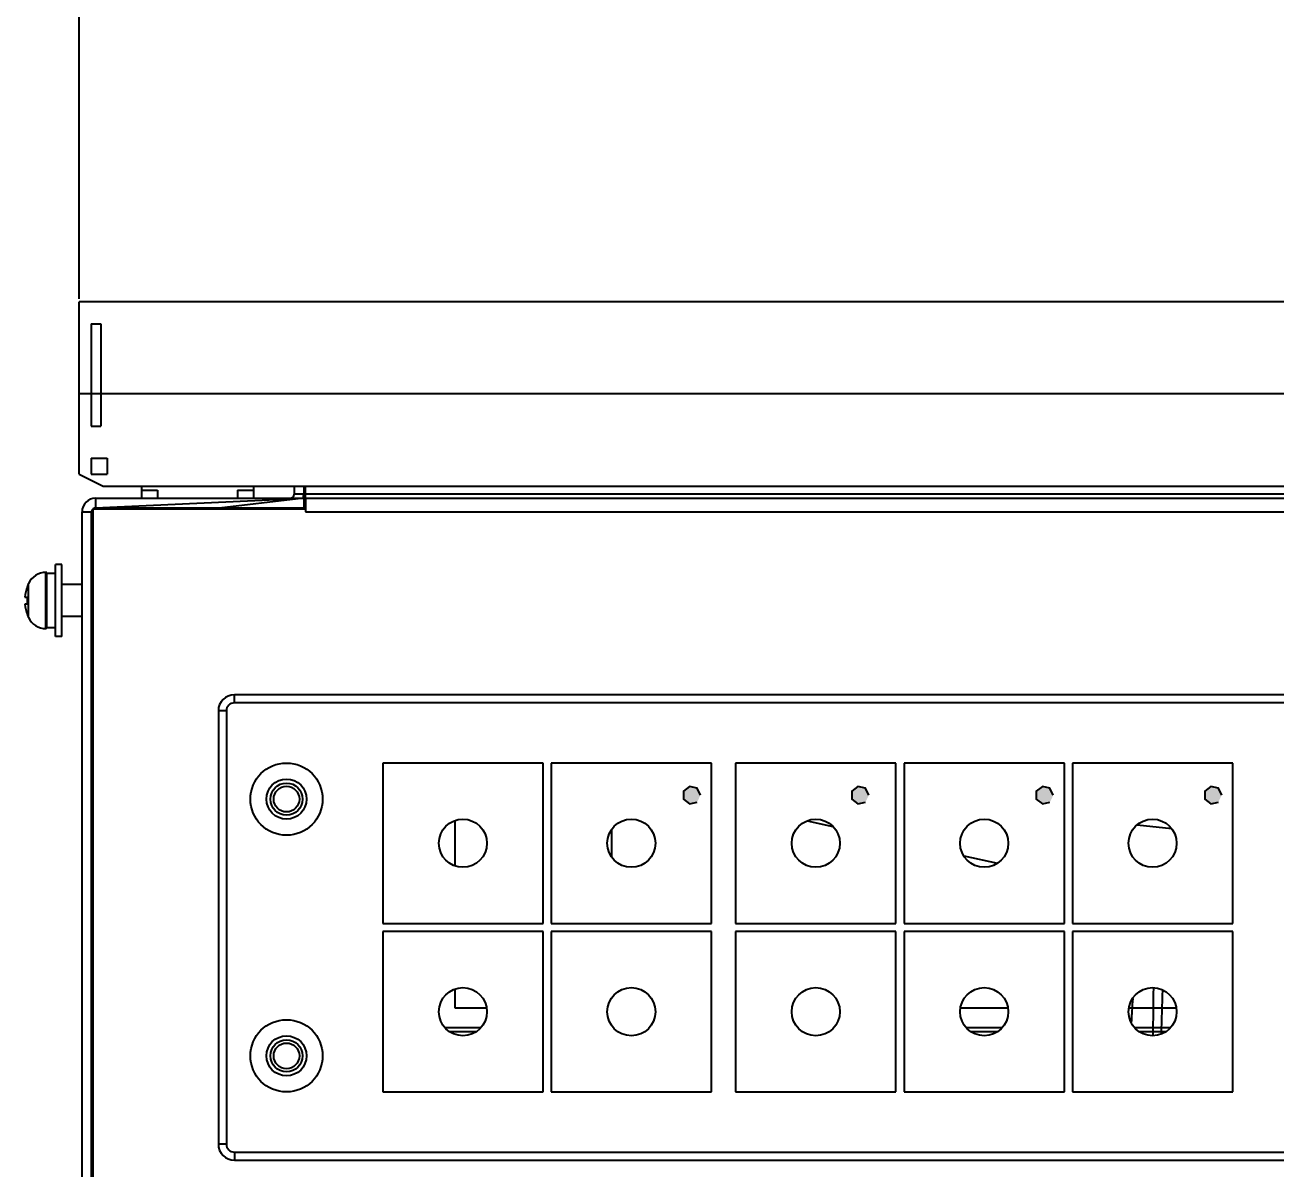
# Model space of a CAD drawing. Header units: millimetres. Extents: x 2423 to 7028, y 909 to 2460.
# Drawn here: x 5154.3 to 5310.2, y 2093 to 2235.6 of the extents above; entities that cross this region are included whole.
import ezdxf

# ---------------------------------------------------------------- set-up
doc = ezdxf.new("R2010")
doc.units = ezdxf.units.MM
doc.layers.add('DIM', color=2, linetype='Continuous')
doc.styles.get("Standard").update_dxf_attribs({"font": ''})
doc.styles.get('Standard').set_extended_font_data('SimSun')
doc.dimstyles.get("Standard").update_dxf_attribs({"dimscale": 6, "dimtxt": 5, "dimasz": 3, "dimexe": 0.18, "dimexo": 0.0625, "dimgap": 0.8, "dimtad": 1, "dimtoh": 1, "dimdec": 1, "dimzin": 0, "dimdsep": 46, "dimtxsty": 'Standard', "dimcen": 0.09, "dimclrd": 256, "dimclre": 256, "dimclrt": 256, "dimadec": 0, "dimazin": 2, "dimtfac": 1, "dimtdec": 1, "dimtofl": 0, "dimtmove": 0, "dimatfit": 3, "dimfxl": 0, "dimtolj": 1, "dimtzin": 0, "dimarcsym": 0})

# ---------------------------------------------------------------- blocks, each defined once
blk = doc.blocks.new('*D13')
at = {"layer": 'Defpoints', "color": 0}
for p in [(5606.04, 2296.98), (5161.04, 2201.09), (5606.04, 2201.09)]:
    blk.add_point(p, dxfattribs=at)
at = {"layer": 'DIM', "lineweight": -2}
for p, q in [((5161.04, 2201.46), (5161.04, 2298.06)), ((5606.04, 2201.46), (5606.04, 2298.06)), ((5179.04, 2296.98), (5588.04, 2296.98))]:
    blk.add_line(p, q, dxfattribs=at)
at = {"layer": 'DIM'}
for points in [[(5179.04, 2299.98), (5179.04, 2293.98), (5161.04, 2296.98)], [(5588.04, 2299.98), (5588.04, 2293.98), (5606.04, 2296.98)]]:
    blk.add_solid(points, dxfattribs=at)
at = {"layer": 'DIM', "insert": (5383.54, 2316.78), "char_height": 30, "attachment_point": 5}
blk.add_mtext('\\A1;445.0', dxfattribs=at)

msp = doc.modelspace()

# ---------------------------------------------------------------- hatches: boundary and pattern name
for points in [[(5238.51, 2139.59), (5238.09, 2140.46), (5237.15, 2140.68), (5236.39, 2140.07), (5236.39, 2139.1), (5237.15, 2138.5), (5238.09, 2138.71)], [(5259.51, 2139.59), (5259.09, 2140.46), (5258.15, 2140.68), (5257.39, 2140.07), (5257.39, 2139.1), (5258.15, 2138.5), (5259.09, 2138.71)], [(5282.51, 2139.59), (5282.09, 2140.46), (5281.15, 2140.68), (5280.39, 2140.07), (5280.39, 2139.1), (5281.15, 2138.5), (5282.09, 2138.71)], [(5303.51, 2139.59), (5303.09, 2140.46), (5302.15, 2140.68), (5301.39, 2140.07), (5301.39, 2139.1), (5302.15, 2138.5), (5303.09, 2138.71)]]:
    msp.add_hatch(color=256).paths.add_polyline_path(points)

# ---------------------------------------------------------------- linework, layer by layer
for p, q in [((5161.04, 2179.59), (5161.04, 2201.09)), ((5606.04, 2201.09), (5161.04, 2201.09)), ((5162.54, 2198.34), (5162.54, 2185.59)), ((5162.54, 2198.34), (5163.74, 2198.34)), ((5163.74, 2198.34), (5163.74, 2185.59)), ((5606.04, 2189.59), (5161.04, 2189.59)), ((5162.54, 2185.59), (5163.74, 2185.59)), ((5162.54, 2181.59), (5162.54, 2179.59)), ((5162.54, 2181.59), (5164.54, 2181.59)), ((5164.54, 2181.59), (5164.54, 2179.59)), ((5161.04, 2179.59), (5164.04, 2178.09)), ((5162.54, 2179.59), (5164.54, 2179.59)), ((5164.04, 2178.09), (5606.04, 2178.09)), ((5168.79, 2178.09), (5168.79, 2176.59)), ((5168.79, 2177.59), (5168.79, 2176.59)), ((5168.79, 2177.59), (5170.79, 2177.59)), ((5170.79, 2177.59), (5170.79, 2176.59)), ((5180.79, 2177.59), (5180.79, 2176.59)), ((5180.79, 2177.59), (5182.79, 2177.59)), ((5182.79, 2178.09), (5182.79, 2176.59)), ((5182.79, 2177.59), (5182.79, 2176.59)), ((5187.84, 2178.09), (5187.84, 2177.09)), ((5189.04, 2178.09), (5189.04, 2177.09)), ((5189.24, 2176.63), (5189.24, 2178.09)), ((5163.09, 2176.59), (5163.09, 2175.39)), ((5163.09, 2176.59), (5189.04, 2176.59)), ((5163.09, 2175.39), (5189.24, 2176.59)), ((5168.79, 2176.59), (5170.79, 2176.59)), ((5189.04, 2176.59), (5177.77, 2175.29)), ((5180.79, 2176.59), (5182.79, 2176.59)), ((5189.04, 2177.09), (5187.84, 2177.09)), ((5189.24, 2177.09), (5189.04, 2177.09)), ((5189.04, 2176.59), (5189.04, 2175.39)), ((5189.04, 2176.59), (5189.04, 2175.39)), ((5189.04, 2176.59), (5189.24, 2175.29)), ((5189.04, 2176.59), (5189.24, 2176.54)), ((5189.04, 2176.59), (5189.24, 2176.59)), ((5189.04, 2175.39), (5189.24, 2176.59)), ((5594.19, 2177.09), (5189.24, 2177.09)), ((5189.24, 2176.59), (5189.24, 2174.89)), ((5189.24, 2176.59), (5594.19, 2176.59)), ((5161.39, 2013.49), (5161.39, 2174.89)), ((5161.39, 2174.89), (5162.59, 2174.89)), ((5162.79, 2175.29), (5162.59, 2174.89)), ((5162.59, 2013.49), (5162.59, 2174.89)), ((5162.59, 2013.49), (5162.59, 2174.89)), ((5163.09, 2175.39), (5162.79, 2175.29)), ((5162.79, 2013.49), (5162.79, 2175.29)), ((5162.79, 2013.49), (5162.79, 2175.29)), ((5162.79, 2175.29), (5189.24, 2175.29)), ((5189.24, 2175.29), (5162.79, 2175.29)), ((5163.09, 2175.39), (5189.04, 2175.39)), ((5163.09, 2175.39), (5189.04, 2175.39)), ((5189.04, 2175.39), (5177.11, 2175.29)), ((5177.77, 2175.31), (5177.16, 2175.29)), ((5178.44, 2175.36), (5177.77, 2175.31)), ((5189.24, 2174.89), (5594.19, 2174.89)), ((5158.09, 2159.34), (5158.09, 2168.34)), ((5158.89, 2168.34), (5158.09, 2168.34)), ((5158.89, 2159.34), (5158.89, 2168.34)), ((5162.59, 2168.21), (5162.79, 2168.21)), ((5156.89, 2160.34), (5156.89, 2167.34)), ((5156.99, 2167.34), (5156.89, 2167.34)), ((5156.99, 2160.34), (5156.99, 2167.34)), ((5158.09, 2167.23), (5156.99, 2167.23)), ((5154.56, 2165.59), (5154.58, 2165.59)), ((5154.71, 2161.72), (5154.71, 2165.95)), ((5161.39, 2165.84), (5158.89, 2165.84)), ((5154.28, 2164.27), (5154.58, 2164.27)), ((5154.58, 2163.4), (5154.28, 2163.4)), ((5154.58, 2162.09), (5154.56, 2162.09)), ((5158.09, 2160.45), (5156.99, 2160.45)), ((5161.39, 2161.84), (5158.89, 2161.84)), ((5156.99, 2160.34), (5156.89, 2160.34)), ((5158.89, 2159.34), (5158.09, 2159.34)), ((5162.59, 2159.46), (5162.79, 2159.46)), ((5162.59, 2156.71), (5162.79, 2156.71)), ((5180.39, 2151.09), (5180.39, 2152.09)), ((5323.39, 2152.09), (5180.39, 2152.09)), ((5323.39, 2151.09), (5180.39, 2151.09)), ((5178.39, 2150.09), (5178.39, 2096.09)), ((5179.39, 2150.09), (5178.39, 2150.09)), ((5179.39, 2150.09), (5179.39, 2096.09)), ((5162.59, 2147.96), (5162.79, 2147.96)), ((5162.79, 2145.53), (5162.59, 2145.53)), ((5198.89, 2143.59), (5198.89, 2123.59)), ((5218.89, 2143.59), (5198.89, 2143.59)), ((5218.89, 2123.59), (5218.89, 2143.59)), ((5219.89, 2143.59), (5219.89, 2123.59)), ((5239.89, 2143.59), (5219.89, 2143.59)), ((5239.89, 2123.59), (5239.89, 2143.59)), ((5242.89, 2143.59), (5242.89, 2123.59)), ((5262.89, 2143.59), (5242.89, 2143.59)), ((5262.89, 2123.59), (5262.89, 2143.59)), ((5263.89, 2143.59), (5263.89, 2123.59)), ((5283.89, 2143.59), (5263.89, 2143.59)), ((5283.89, 2123.59), (5283.89, 2143.59)), ((5284.89, 2143.59), (5284.89, 2123.59)), ((5304.89, 2143.59), (5284.89, 2143.59)), ((5304.89, 2123.59), (5304.89, 2143.59)), ((5207.89, 2136.4), (5207.89, 2130.77)), ((5251.83, 2136.37), (5255, 2135.67)), ((5297.27, 2135.4), (5292.97, 2135.86)), ((5227.45, 2131.86), (5227.45, 2135.31)), ((5271.36, 2132.03), (5275.53, 2131.1)), ((5198.89, 2123.59), (5218.89, 2123.59)), ((5219.89, 2123.59), (5239.89, 2123.59)), ((5242.89, 2123.59), (5262.89, 2123.59)), ((5263.89, 2123.59), (5283.89, 2123.59)), ((5284.89, 2123.59), (5304.89, 2123.59)), ((5198.89, 2122.59), (5198.89, 2102.59)), ((5218.89, 2122.59), (5198.89, 2122.59)), ((5218.89, 2102.59), (5218.89, 2122.59)), ((5219.89, 2122.59), (5219.89, 2102.59)), ((5239.89, 2122.59), (5219.89, 2122.59)), ((5239.89, 2102.59), (5239.89, 2122.59)), ((5242.89, 2122.59), (5242.89, 2102.59)), ((5262.89, 2122.59), (5242.89, 2122.59)), ((5262.89, 2102.59), (5262.89, 2122.59)), ((5263.89, 2122.59), (5263.89, 2102.59)), ((5283.89, 2122.59), (5263.89, 2122.59)), ((5283.89, 2102.59), (5283.89, 2122.59)), ((5284.89, 2122.59), (5284.89, 2102.59)), ((5304.89, 2122.59), (5284.89, 2122.59)), ((5304.89, 2102.59), (5304.89, 2122.59)), ((5207.89, 2115.4), (5207.89, 2113.09)), ((5207.89, 2113.09), (5211.89, 2113.09)), ((5270.89, 2113.09), (5276.89, 2113.09)), ((5291.89, 2113.09), (5297.89, 2113.09)), ((5211.08, 2110.59), (5206.7, 2110.59)), ((5276.08, 2110.59), (5271.7, 2110.59)), ((5297.08, 2110.59), (5292.7, 2110.59)), ((5210.51, 2110.09), (5207.27, 2110.09)), ((5275.51, 2110.09), (5272.27, 2110.09)), ((5296.51, 2110.09), (5293.27, 2110.09)), ((5198.89, 2102.59), (5218.89, 2102.59)), ((5219.89, 2102.59), (5239.89, 2102.59)), ((5242.89, 2102.59), (5262.89, 2102.59)), ((5263.89, 2102.59), (5283.89, 2102.59)), ((5284.89, 2102.59), (5304.89, 2102.59)), ((5179.39, 2096.09), (5178.39, 2096.09)), ((5180.39, 2095.09), (5180.39, 2094.09)), ((5180.39, 2095.09), (5323.39, 2095.09)), ((5180.39, 2094.09), (5323.39, 2094.09))]:
    msp.add_line(p, q)
for points in [[(5238.51, 2139.59), (5238.09, 2140.46), (5237.15, 2140.68), (5236.39, 2140.07), (5236.39, 2139.1), (5237.15, 2138.5), (5238.09, 2138.71)], [(5259.51, 2139.59), (5259.09, 2140.46), (5258.15, 2140.68), (5257.39, 2140.07), (5257.39, 2139.1), (5258.15, 2138.5), (5259.09, 2138.71)], [(5282.51, 2139.59), (5282.09, 2140.46), (5281.15, 2140.68), (5280.39, 2140.07), (5280.39, 2139.1), (5281.15, 2138.5), (5282.09, 2138.71)], [(5303.51, 2139.59), (5303.09, 2140.46), (5302.15, 2140.68), (5301.39, 2140.07), (5301.39, 2139.1), (5302.15, 2138.5), (5303.09, 2138.71)]]:
    msp.add_lwpolyline(points)
for centre, radius in [((5186.89, 2139.09), 4.5), ((5186.89, 2139.09), 2.5), ((5186.89, 2139.09), 2), ((5186.89, 2139.09), 1.6), ((5208.89, 2133.59), 3), ((5229.89, 2133.59), 3), ((5252.89, 2133.59), 3), ((5273.89, 2133.59), 3), ((5294.89, 2133.59), 3), ((5208.89, 2112.59), 3), ((5229.89, 2112.59), 3), ((5252.89, 2112.59), 3), ((5273.89, 2112.59), 3), ((5294.89, 2112.59), 3), ((5186.89, 2107.09), 4.5), ((5186.89, 2107.09), 2.5), ((5186.89, 2107.09), 2), ((5186.89, 2107.09), 1.6)]:
    msp.add_circle(centre, radius)
for centre, radius, start, end in [((5163.09, 2174.89), 1.7, 90, 180), ((5187.34, 2177.09), 0.5, 270, 0), ((5187.34, 2177.09), 1.7, 342.5819, 0), ((5163.09, 2174.89), 0.5, 90, 180), ((5156.89, 2164.94), 2.4, 90, 154.971), ((5159.24, 2163.84), 4.98, 159.4302, 174.9608), ((5159.24, 2163.84), 5, 154.971, 159.5127), ((5159.24, 2163.84), 4.68, 174.6403, 185.3597), ((5159.24, 2163.84), 4.98, 185.0392, 200.5698), ((5159.24, 2163.84), 5, 200.4873, 205.029), ((5156.89, 2162.74), 2.4, 205.029, 270), ((5180.39, 2150.09), 2, 90, 180), ((5180.39, 2150.09), 1, 90, 180), ((4727, 2119.73), 568.04, 358.9784, 359.5804), ((6304.96, 2081.18), 1009.42, 178.06349, 178.37554), ((5429.57, 2104.11), 137.53, 175.7684, 176.4297), ((5434.54, 2103.8), 142.51, 176.4275, 176.7228), ((5437.52, 2103.63), 145.49, 176.7226, 176.9818), ((5180.39, 2096.09), 2, 180, 270), ((5180.39, 2096.09), 1, 180, 270)]:
    msp.add_arc(centre, radius, start, end)

# ---------------------------------------------------------------- dimensions: what is measured, and where the dimension line sits
at = {"layer": 'DIM'}
dim = msp.add_linear_dim(base=(5606.04, 2296.98), p1=(5161.04, 2201.09), p2=(5606.04, 2201.09), dimstyle='Standard', dxfattribs=at)
dim.commit()
dim.dimension.update_dxf_attribs({"geometry": '*D13', "text_midpoint": (5383.54, 2316.78)})

doc.saveas('drawing.dxf')
